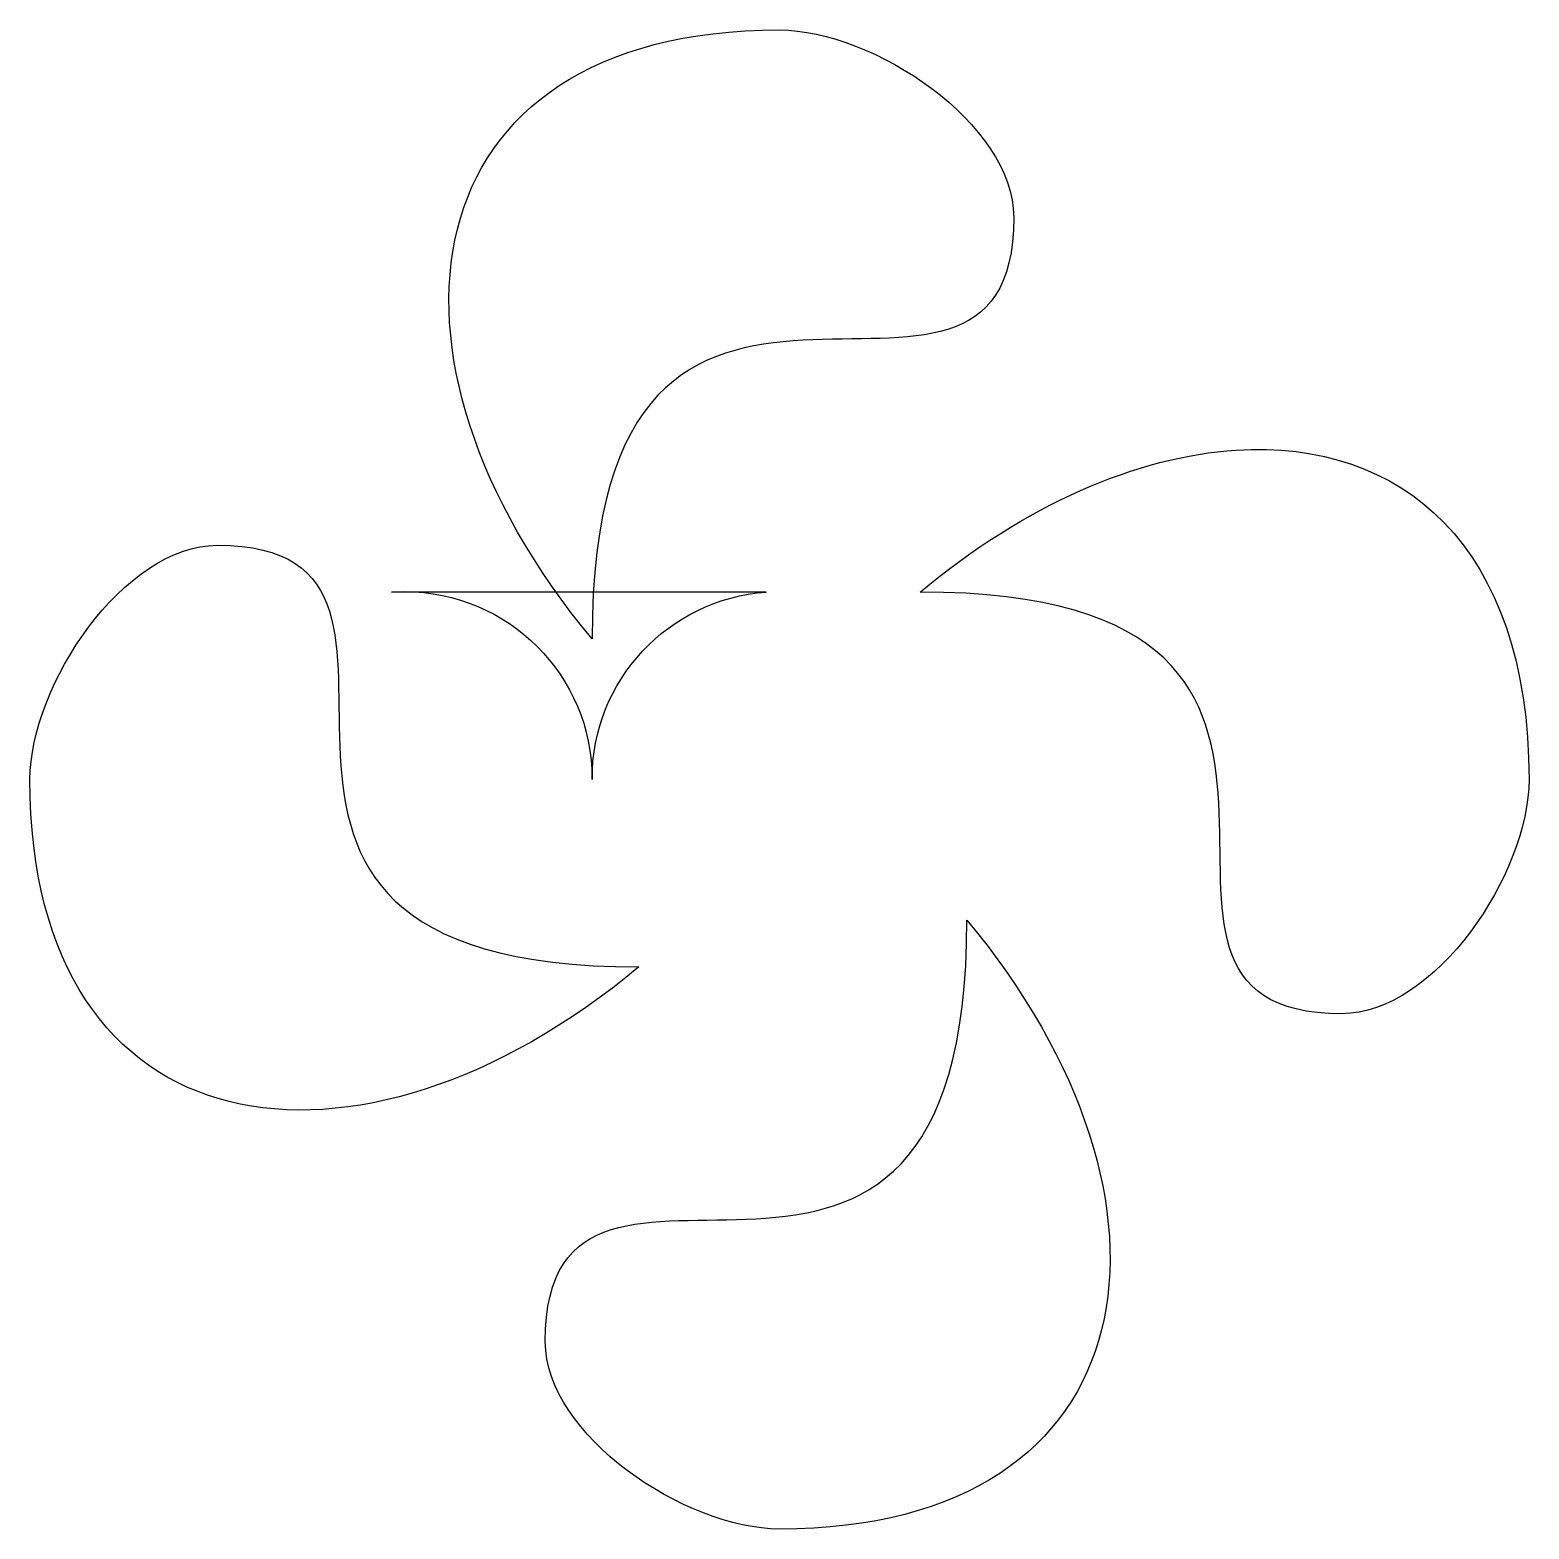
# Model space of a CAD drawing. Header units: centimetres. Extents: x -10.1 to 10.1, y -10.1 to 10.1.
import ezdxf

# ---------------------------------------------------------------- set-up
doc = ezdxf.new("R2010")
doc.units = ezdxf.units.CM
doc.header["$MEASUREMENT"] = 0
doc.layers.add('Layer 1', color=7, linetype='Continuous')

msp = doc.modelspace()

# ---------------------------------------------------------------- linework, layer by layer
at = {"layer": 'Layer 1'}
for points, knots in [([(0, 10.12031), (-5.06016, 10.12031), (-5.69268, 5.69267), (-2.53008, 1.89756), (-2.53008, 1.89756), (-2.53008, 8.85527), (3.1626, 3.79512), (3.1626, 7.59024), (3.1626, 7.59024), (3.1626, 8.85528), (1.26504, 10.12032), (0, 10.12032), (0, 10.12032), (0, 10.12032), (0, 10.12031), (0, 10.12031)], [0, 0, 0, 0, 0.2, 0.2, 0.2, 0.2, 0.4, 0.4, 0.4, 0.4, 0.6, 0.6, 0.6, 0.6, 1, 1, 1, 1]), ([(6.16707, 4.44737), (4.83287, 4.36211), (3.32073, 3.71605), (1.89756, 2.53008), (1.89756, 2.53008), (8.85527, 2.53008), (3.79512, -3.1626), (7.59024, -3.1626), (7.59024, -3.1626), (8.85528, -3.1626), (10.12032, -1.26504), (10.12032, 0), (10.12032, 0), (10.12032, 3.1626), (8.39076, 4.58948), (6.16707, 4.44737)], [0, 0, 0, 0, 0.2, 0.2, 0.2, 0.2, 0.4, 0.4, 0.4, 0.4, 0.6, 0.6, 0.6, 0.6, 1, 1, 1, 1]), ([(-7.59023, 3.1626), (-8.85527, 3.1626), (-10.12031, 1.26504), (-10.12031, 0), (-10.12031, 0), (-10.12031, -5.06016), (-5.69267, -5.69268), (-1.89756, -2.53008), (-1.89756, -2.53008), (-8.85527, -2.53008), (-3.79512, 3.1626), (-7.59024, 3.1626), (-7.59024, 3.1626), (-7.59024, 3.1626), (-7.59023, 3.1626), (-7.59023, 3.1626)], [0, 0, 0, 0, 0.2, 0.2, 0.2, 0.2, 0.4, 0.4, 0.4, 0.4, 0.6, 0.6, 0.6, 0.6, 1, 1, 1, 1]), ([(-0.17786, 2.53008), (-1.50273, 2.43688), (-2.53008, 1.33447), (-2.53008, 0.00626), (-2.53008, 0.00626), (-2.53008, 0.00441), (-2.53008, 0.00194), (-2.53008, 0.00008), (-2.53008, 0.00008), (-2.53006, 0.00194), (-2.53006, 0.00441), (-2.53006, 0.00626), (-2.53006, 0.00626), (-2.53006, 1.40335), (-3.66305, 2.53634), (-5.06014, 2.53634), (-5.06014, 2.53634), (-5.11945, 2.53634), (-5.17906, 2.53418), (-5.23806, 2.53016), (-5.23806, 2.53016), (-5.23806, 2.53016), (-0.17786, 2.53008), (-0.17786, 2.53008)], [0, 0, 0, 0, 0.14285714, 0.14285714, 0.14285714, 0.14285714, 0.28571429, 0.28571429, 0.28571429, 0.28571429, 0.42857143, 0.42857143, 0.42857143, 0.42857143, 0.57142857, 0.57142857, 0.57142857, 0.57142857, 0.71428571, 0.71428571, 0.71428571, 0.71428571, 1, 1, 1, 1]), ([(2.53008, -1.89756), (2.53008, -8.85527), (-3.1626, -3.79512), (-3.1626, -7.59024), (-3.1626, -7.59024), (-3.1626, -8.85528), (-1.26504, -10.12032), (0, -10.12032), (0, -10.12032), (5.06016, -10.12032), (5.69268, -5.69268), (2.53008, -1.89757), (2.53008, -1.89757), (2.53008, -1.89757), (2.53008, -1.89756), (2.53008, -1.89756)], [0, 0, 0, 0, 0.2, 0.2, 0.2, 0.2, 0.4, 0.4, 0.4, 0.4, 0.6, 0.6, 0.6, 0.6, 1, 1, 1, 1])]:
    msp.add_open_spline(points, degree=3, knots=knots, dxfattribs=at)

doc.saveas('drawing.dxf')
